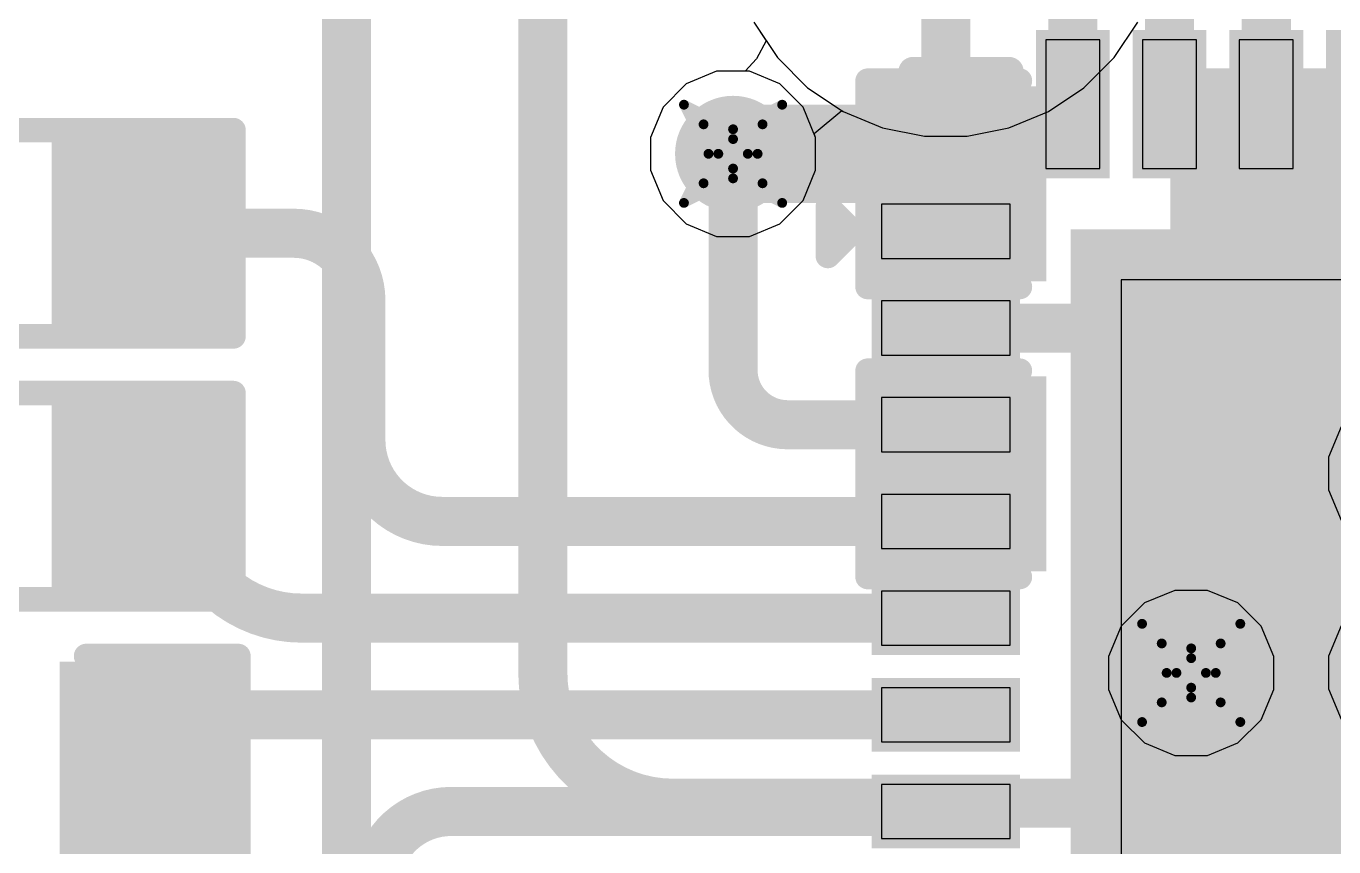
# Model space of a CAD drawing. Header units: inches. Extents: x -2 to 5376, y -4 to 5426.
# Drawn here: x 70.99 to 77.75, y 32.43 to 36.67 of the extents above; entities that cross this region are included whole.
import ezdxf

# ---------------------------------------------------------------- set-up
doc = ezdxf.new("R2010")
doc.units = ezdxf.units.IN
for name, color, linetype in [('Bottom Layer', 5, 'Continuous'), ('Bottom Overlay', 54, 'Continuous'), ('Bottom Paste', 16, 'Continuous'), ('Bottom Solder', 6, 'Continuous'), ('Drill Drawing', 1, 'Continuous'), ('Layer 1', 16, 'Continuous'), ('Layer 2', 76, 'Continuous'), ('Top Layer', 1, 'Continuous'), ('Top Overlay', 2, 'Continuous'), ('Top Paste', 8, 'Continuous'), ('Top Solder', 216, 'Continuous'), ('Via Holes', 16, 'Continuous')]:
    doc.layers.add(name, color=color, linetype=linetype)

# ---------------------------------------------------------------- blocks, each defined once
blk = doc.blocks.new('40_LFCSP_WQ__6_6__146')
at = {"layer": 'Top Layer'}
for points in [[(-2.1099, 3.24), (-2.1099, 2.575), (-2.3899, 2.575), (-2.3899, 3.24)], [(-1.6101, 3.24), (-1.6101, 2.575), (-1.8901, 2.575), (-1.8901, 3.24)], [(-1.1099, 3.24), (-1.1099, 2.575), (-1.3899, 2.575), (-1.3899, 3.24)], [(-2.575, 2.3899), (-2.575, 2.1099), (-3.24, 2.1099), (-3.24, 2.3899)], [(2.21, 2.21), (2.21, -2.21), (-2.21, -2.21), (-2.21, 2.21)], [(-2.575, 1.8901), (-2.575, 1.6101), (-3.24, 1.6101), (-3.24, 1.8901)], [(-2.575, 1.3899), (-2.575, 1.1099), (-3.24, 1.1099), (-3.24, 1.3899)], [(-2.575, 0.8901), (-2.575, 0.6101), (-3.24, 0.6101), (-3.24, 0.8901)], [(-2.575, 0.3899), (-2.575, 0.1099), (-3.24, 0.1099), (-3.24, 0.3899)], [(-2.575, -0.1099), (-2.575, -0.3899), (-3.24, -0.3899), (-3.24, -0.1099)], [(-2.575, -0.6101), (-2.575, -0.8901), (-3.24, -0.8901), (-3.24, -0.6101)]]:
    blk.add_hatch(color=1, dxfattribs=at).paths.add_polyline_path(points)
at = {"layer": 'Top Solder'}
for points in [[(-2.0591, 3.2908), (-2.0591, 2.5242), (-2.4407, 2.5242), (-2.4407, 3.2908)], [(-1.5593, 3.2908), (-1.5593, 2.5242), (-1.9409, 2.5242), (-1.9409, 3.2908)], [(-1.0591, 3.2908), (-1.0591, 2.5242), (-1.4407, 2.5242), (-1.4407, 3.2908)], [(-0.5593, 3.2908), (-0.5593, 2.5242), (-0.9409, 2.5242), (-0.9409, 3.2908)], [(-2.5242, 2.4407), (-2.5242, 2.0591), (-3.2908, 2.0591), (-3.2908, 2.4407)], [(2.2608, 2.2608), (2.2608, -2.2608), (-2.2608, -2.2608), (-2.2608, 2.2608)], [(-2.5242, 1.9409), (-2.5242, 1.5593), (-3.2908, 1.5593), (-3.2908, 1.9409)], [(-2.5242, 1.4407), (-2.5242, 1.0591), (-3.2908, 1.0591), (-3.2908, 1.4407)], [(-2.5242, 0.9409), (-2.5242, 0.5593), (-3.2908, 0.5593), (-3.2908, 0.9409)], [(-2.5242, 0.4407), (-2.5242, 0.0591), (-3.2908, 0.0591), (-3.2908, 0.4407)], [(-2.5242, -0.0591), (-2.5242, -0.4407), (-3.2908, -0.4407), (-3.2908, -0.0591)], [(-2.5242, -0.5593), (-2.5242, -0.9409), (-3.2908, -0.9409), (-3.2908, -0.5593)]]:
    blk.add_hatch(color=216, dxfattribs=at).paths.add_polyline_path(points)
at = {"layer": 'Top Overlay'}
for points in [[(-3.0762, 2.5805, 0.1524, 0.1524, 0), (-3.0762, 3.0762, 0.1524, 0.1524, 0)], [(-3.0762, 3.0762, 0.1524, 0.1524, 0), (-2.5805, 3.0762, 0.1524, 0.1524, 0)], [(-3.5171, 2.3769, 0.127, 0.127, 0), (-3.3901, 2.2499, 0.127, 0.127, 0)], [(-3.5171, 2.1229, 0.127, 0.127, 0), (-3.5171, 2.3769, 0.127, 0.127, 0)], [(-3.5171, 2.1229, 0.127, 0.127, 0), (-3.3901, 2.2499, 0.127, 0.127, 0)]]:
    blk.add_lwpolyline(points, format="xyseb", dxfattribs=at)
for points in [[(-3.1143, 3.0762, 0.0762, 0.0762, 1), (-3.0381, 3.0762, 0.0762, 0.0762, 1)], [(-3.1143, 3.0762, 0.0762, 0.0762, 1), (-3.0381, 3.0762, 0.0762, 0.0762, 1)], [(-2.6186, 3.0762, 0.0762, 0.0762, 1), (-2.5424, 3.0762, 0.0762, 0.0762, 1)], [(-3.1143, 2.5805, 0.0762, 0.0762, 1), (-3.0381, 2.5805, 0.0762, 0.0762, 1)], [(-3.5489, 2.3769, 0.0635, 0.0635, 1), (-3.4854, 2.3769, 0.0635, 0.0635, 1)], [(-3.5489, 2.3769, 0.0635, 0.0635, 1), (-3.4854, 2.3769, 0.0635, 0.0635, 1)], [(-3.4219, 2.2499, 0.0635, 0.0635, 1), (-3.3584, 2.2499, 0.0635, 0.0635, 1)], [(-3.4219, 2.2499, 0.0635, 0.0635, 1), (-3.3584, 2.2499, 0.0635, 0.0635, 1)], [(-3.5489, 2.1229, 0.0635, 0.0635, 1), (-3.4854, 2.1229, 0.0635, 0.0635, 1)], [(-3.5489, 2.1229, 0.0635, 0.0635, 1), (-3.4854, 2.1229, 0.0635, 0.0635, 1)]]:
    blk.add_lwpolyline(points, format="xyseb", close=True, dxfattribs=at)
at = {"layer": 'Top Paste'}
for p, q in [((-2.11, 3.24), (-2.39, 3.24)), ((-2.39, 3.24), (-2.39, 2.575)), ((-2.11, 2.575), (-2.11, 3.24)), ((-1.61, 3.24), (-1.89, 3.24)), ((-1.89, 3.24), (-1.89, 2.575)), ((-1.61, 2.575), (-1.61, 3.24)), ((-1.11, 3.24), (-1.39, 3.24)), ((-1.39, 3.24), (-1.39, 2.575)), ((-1.11, 2.575), (-1.11, 3.24)), ((-2.39, 2.575), (-2.39, 2.575)), ((-2.39, 2.575), (-2.11, 2.575)), ((-1.89, 2.575), (-1.89, 2.575)), ((-1.89, 2.575), (-1.61, 2.575)), ((-1.39, 2.575), (-1.39, 2.575)), ((-1.39, 2.575), (-1.11, 2.575)), ((-2.575, 2.39), (-3.24, 2.39)), ((-3.24, 2.39), (-3.24, 2.11)), ((-2.575, 2.11), (-2.575, 2.39)), ((-3.24, 2.11), (-3.24, 2.11)), ((-3.24, 2.11), (-2.575, 2.11)), ((2, 2), (-2, 2)), ((-2, 2), (-2, -2)), ((-2.575, 1.89), (-3.24, 1.89)), ((-3.24, 1.89), (-3.24, 1.61)), ((-2.575, 1.61), (-2.575, 1.89)), ((-3.24, 1.61), (-3.24, 1.61)), ((-3.24, 1.61), (-2.575, 1.61)), ((-2.575, 1.39), (-3.24, 1.39)), ((-3.24, 1.39), (-3.24, 1.11)), ((-2.575, 1.39), (-2.575, 1.39)), ((-2.575, 1.11), (-2.575, 1.39)), ((-3.24, 1.11), (-2.575, 1.11)), ((-2.575, 0.89), (-3.24, 0.89)), ((-3.24, 0.89), (-3.24, 0.61)), ((-2.575, 0.89), (-2.575, 0.89)), ((-2.575, 0.61), (-2.575, 0.89)), ((-3.24, 0.61), (-2.575, 0.61)), ((-2.575, 0.39), (-3.24, 0.39)), ((-3.24, 0.39), (-3.24, 0.11)), ((-2.575, 0.39), (-2.575, 0.39)), ((-2.575, 0.11), (-2.575, 0.39)), ((-3.24, 0.11), (-2.575, 0.11)), ((-2.575, -0.11), (-3.24, -0.11)), ((-3.24, -0.11), (-3.24, -0.39)), ((-2.575, -0.11), (-2.575, -0.11)), ((-2.575, -0.39), (-2.575, -0.11)), ((-3.24, -0.39), (-2.575, -0.39)), ((-2.575, -0.61), (-3.24, -0.61)), ((-3.24, -0.61), (-3.24, -0.89)), ((-2.575, -0.61), (-2.575, -0.61)), ((-2.575, -0.89), (-2.575, -0.61)), ((-3.24, -0.89), (-2.575, -0.89))]:
    blk.add_line(p, q, dxfattribs=at)
blk = doc.blocks.new('R___0603_232')
at = {"layer": 'Top Layer'}
for points in [[(-0.381, 0.4445), (-0.381, -0.4445), (-1.143, -0.4445), (-1.143, 0.4445)], [(1.143, 0.4445), (1.143, -0.4445), (0.381, -0.4445), (0.381, 0.4445)]]:
    blk.add_hatch(color=1, dxfattribs=at).paths.add_polyline_path(points)
at = {"layer": 'Top Paste'}
for points in [[(-0.381, 0.4445), (-0.381, -0.4445), (-1.143, -0.4445), (-1.143, 0.4445)], [(1.143, 0.4445), (1.143, -0.4445), (0.381, -0.4445), (0.381, 0.4445)]]:
    blk.add_hatch(color=8, dxfattribs=at).paths.add_polyline_path(points)
at = {"layer": 'Top Solder'}
for points in [[(-0.2794, 0.5461), (-0.2794, -0.5461), (-1.2446, -0.5461), (-1.2446, 0.5461)], [(1.2446, 0.5461), (1.2446, -0.5461), (0.2794, -0.5461), (0.2794, 0.5461)]]:
    blk.add_hatch(color=216, dxfattribs=at).paths.add_polyline_path(points)
at = {"layer": 'Top Overlay'}
for points in [[(-1.2192, -0.5334, 0.127, 0.127, 0), (-1.2192, 0.5334, 0.127, 0.127, 0)], [(-1.2192, 0.5334, 0.127, 0.127, 0), (1.2192, 0.5334, 0.127, 0.127, 0)], [(1.2192, -0.5334, 0.127, 0.127, 0), (1.2192, 0.5334, 0.127, 0.127, 0)], [(-1.2192, -0.5334, 0.127, 0.127, 0), (1.2192, -0.5334, 0.127, 0.127, 0)]]:
    blk.add_lwpolyline(points, format="xyseb", dxfattribs=at)
for points in [[(-1.25095, 0.5334, 0.0635, 0.0635, 1), (-1.18745, 0.5334, 0.0635, 0.0635, 1)], [(-1.25095, 0.5334, 0.0635, 0.0635, 1), (-1.18745, 0.5334, 0.0635, 0.0635, 1)], [(1.18745, 0.5334, 0.0635, 0.0635, 1), (1.25095, 0.5334, 0.0635, 0.0635, 1)], [(1.18745, 0.5334, 0.0635, 0.0635, 1), (1.25095, 0.5334, 0.0635, 0.0635, 1)], [(-1.25095, -0.5334, 0.0635, 0.0635, 1), (-1.18745, -0.5334, 0.0635, 0.0635, 1)], [(-1.25095, -0.5334, 0.0635, 0.0635, 1), (-1.18745, -0.5334, 0.0635, 0.0635, 1)], [(1.18745, -0.5334, 0.0635, 0.0635, 1), (1.25095, -0.5334, 0.0635, 0.0635, 1)], [(1.18745, -0.5334, 0.0635, 0.0635, 1), (1.25095, -0.5334, 0.0635, 0.0635, 1)]]:
    blk.add_lwpolyline(points, format="xyseb", close=True, dxfattribs=at)
blk = doc.blocks.new('R___0603_233')
at = {"layer": 'Top Layer'}
for points in [[(-0.381, 0.4445), (-0.381, -0.4445), (-1.143, -0.4445), (-1.143, 0.4445)], [(1.143, 0.4445), (1.143, -0.4445), (0.381, -0.4445), (0.381, 0.4445)]]:
    blk.add_hatch(color=1, dxfattribs=at).paths.add_polyline_path(points)
at = {"layer": 'Top Paste'}
for points in [[(-0.381, 0.4445), (-0.381, -0.4445), (-1.143, -0.4445), (-1.143, 0.4445)], [(1.143, 0.4445), (1.143, -0.4445), (0.381, -0.4445), (0.381, 0.4445)]]:
    blk.add_hatch(color=8, dxfattribs=at).paths.add_polyline_path(points)
at = {"layer": 'Top Solder'}
for points in [[(-0.2794, 0.5461), (-0.2794, -0.5461), (-1.2446, -0.5461), (-1.2446, 0.5461)], [(1.2446, 0.5461), (1.2446, -0.5461), (0.2794, -0.5461), (0.2794, 0.5461)]]:
    blk.add_hatch(color=216, dxfattribs=at).paths.add_polyline_path(points)
at = {"layer": 'Top Overlay'}
for points in [[(-1.2192, -0.5334, 0.127, 0.127, 0), (-1.2192, 0.5334, 0.127, 0.127, 0)], [(-1.2192, 0.5334, 0.127, 0.127, 0), (1.2192, 0.5334, 0.127, 0.127, 0)], [(1.2192, -0.5334, 0.127, 0.127, 0), (1.2192, 0.5334, 0.127, 0.127, 0)], [(-1.2192, -0.5334, 0.127, 0.127, 0), (1.2192, -0.5334, 0.127, 0.127, 0)]]:
    blk.add_lwpolyline(points, format="xyseb", dxfattribs=at)
for points in [[(-1.25095, 0.5334, 0.0635, 0.0635, 1), (-1.18745, 0.5334, 0.0635, 0.0635, 1)], [(-1.25095, 0.5334, 0.0635, 0.0635, 1), (-1.18745, 0.5334, 0.0635, 0.0635, 1)], [(1.18745, 0.5334, 0.0635, 0.0635, 1), (1.25095, 0.5334, 0.0635, 0.0635, 1)], [(1.18745, 0.5334, 0.0635, 0.0635, 1), (1.25095, 0.5334, 0.0635, 0.0635, 1)], [(-1.25095, -0.5334, 0.0635, 0.0635, 1), (-1.18745, -0.5334, 0.0635, 0.0635, 1)], [(-1.25095, -0.5334, 0.0635, 0.0635, 1), (-1.18745, -0.5334, 0.0635, 0.0635, 1)], [(1.18745, -0.5334, 0.0635, 0.0635, 1), (1.25095, -0.5334, 0.0635, 0.0635, 1)], [(1.18745, -0.5334, 0.0635, 0.0635, 1), (1.25095, -0.5334, 0.0635, 0.0635, 1)]]:
    blk.add_lwpolyline(points, format="xyseb", close=True, dxfattribs=at)
blk = doc.blocks.new('C___0603_B_328')
at = {"layer": 'Bottom Layer'}
for points in [[(-1.143, -0.4445), (-1.143, 0.4445), (-0.381, 0.4445), (-0.381, -0.4445)], [(0.381, -0.4445), (0.381, 0.4445), (1.143, 0.4445), (1.143, -0.4445)]]:
    blk.add_hatch(color=5, dxfattribs=at).paths.add_polyline_path(points)
at = {"layer": 'Bottom Paste'}
for points in [[(-1.143, -0.4445), (-1.143, 0.4445), (-0.381, 0.4445), (-0.381, -0.4445)], [(0.381, -0.4445), (0.381, 0.4445), (1.143, 0.4445), (1.143, -0.4445)]]:
    blk.add_hatch(color=16, dxfattribs=at).paths.add_polyline_path(points)
at = {"layer": 'Bottom Solder'}
for points in [[(-1.203, -0.5045), (-1.203, 0.5045), (-0.321, 0.5045), (-0.321, -0.5045)], [(0.321, -0.5045), (0.321, 0.5045), (1.203, 0.5045), (1.203, -0.5045)]]:
    blk.add_hatch(color=6, dxfattribs=at).paths.add_polyline_path(points)
at = {"layer": 'Bottom Overlay'}
for points in [[(-0.4572, 0.5334, 0.127, 0.127, 0), (-1.2446, 0.5334, 0.127, 0.127, 0)], [(-1.2446, 0.5334, 0.127, 0.127, 0), (-1.2446, -0.5334, 0.127, 0.127, 0)], [(1.2446, 0.5334, 0.127, 0.127, 0), (0.4572, 0.5334, 0.127, 0.127, 0)], [(1.2446, 0.5334, 0.127, 0.127, 0), (1.2446, -0.5334, 0.127, 0.127, 0)], [(-0.4572, -0.5334, 0.127, 0.127, 0), (-1.2446, -0.5334, 0.127, 0.127, 0)], [(1.2446, -0.5334, 0.127, 0.127, 0), (0.4572, -0.5334, 0.127, 0.127, 0)]]:
    blk.add_lwpolyline(points, format="xyseb", dxfattribs=at)
for points in [[(-1.2764, 0.5334, 0.0635, 0.0635, 1), (-1.2128, 0.5334, 0.0635, 0.0635, 1)], [(-1.2764, 0.5334, 0.0635, 0.0635, 1), (-1.2128, 0.5334, 0.0635, 0.0635, 1)], [(-0.4889, 0.5334, 0.0635, 0.0635, 1), (-0.4254, 0.5334, 0.0635, 0.0635, 1)], [(0.4254, 0.5334, 0.0635, 0.0635, 1), (0.4889, 0.5334, 0.0635, 0.0635, 1)], [(1.2128, 0.5334, 0.0635, 0.0635, 1), (1.2764, 0.5334, 0.0635, 0.0635, 1)], [(1.2128, 0.5334, 0.0635, 0.0635, 1), (1.2764, 0.5334, 0.0635, 0.0635, 1)], [(-1.2764, -0.5334, 0.0635, 0.0635, 1), (-1.2128, -0.5334, 0.0635, 0.0635, 1)], [(-1.2764, -0.5334, 0.0635, 0.0635, 1), (-1.2128, -0.5334, 0.0635, 0.0635, 1)], [(-0.4889, -0.5334, 0.0635, 0.0635, 1), (-0.4254, -0.5334, 0.0635, 0.0635, 1)], [(0.4254, -0.5334, 0.0635, 0.0635, 1), (0.4889, -0.5334, 0.0635, 0.0635, 1)], [(1.2128, -0.5334, 0.0635, 0.0635, 1), (1.2764, -0.5334, 0.0635, 0.0635, 1)], [(1.2128, -0.5334, 0.0635, 0.0635, 1), (1.2764, -0.5334, 0.0635, 0.0635, 1)]]:
    blk.add_lwpolyline(points, format="xyseb", close=True, dxfattribs=at)
blk = doc.blocks.new('C___0603_B_329')
at = {"layer": 'Bottom Layer'}
for points in [[(-1.143, -0.4445), (-1.143, 0.4445), (-0.381, 0.4445), (-0.381, -0.4445)], [(0.381, -0.4445), (0.381, 0.4445), (1.143, 0.4445), (1.143, -0.4445)]]:
    blk.add_hatch(color=5, dxfattribs=at).paths.add_polyline_path(points)
at = {"layer": 'Bottom Paste'}
for points in [[(-1.143, -0.4445), (-1.143, 0.4445), (-0.381, 0.4445), (-0.381, -0.4445)], [(0.381, -0.4445), (0.381, 0.4445), (1.143, 0.4445), (1.143, -0.4445)]]:
    blk.add_hatch(color=16, dxfattribs=at).paths.add_polyline_path(points)
at = {"layer": 'Bottom Solder'}
for points in [[(-1.203, -0.5045), (-1.203, 0.5045), (-0.321, 0.5045), (-0.321, -0.5045)], [(0.321, -0.5045), (0.321, 0.5045), (1.203, 0.5045), (1.203, -0.5045)]]:
    blk.add_hatch(color=6, dxfattribs=at).paths.add_polyline_path(points)
at = {"layer": 'Bottom Overlay'}
for points in [[(-0.4572, 0.5334, 0.127, 0.127, 0), (-1.2446, 0.5334, 0.127, 0.127, 0)], [(-1.2446, 0.5334, 0.127, 0.127, 0), (-1.2446, -0.5334, 0.127, 0.127, 0)], [(1.2446, 0.5334, 0.127, 0.127, 0), (0.4572, 0.5334, 0.127, 0.127, 0)], [(1.2446, 0.5334, 0.127, 0.127, 0), (1.2446, -0.5334, 0.127, 0.127, 0)], [(-0.4572, -0.5334, 0.127, 0.127, 0), (-1.2446, -0.5334, 0.127, 0.127, 0)], [(1.2446, -0.5334, 0.127, 0.127, 0), (0.4572, -0.5334, 0.127, 0.127, 0)]]:
    blk.add_lwpolyline(points, format="xyseb", dxfattribs=at)
for points in [[(-1.2764, 0.5334, 0.0635, 0.0635, 1), (-1.2128, 0.5334, 0.0635, 0.0635, 1)], [(-1.2764, 0.5334, 0.0635, 0.0635, 1), (-1.2128, 0.5334, 0.0635, 0.0635, 1)], [(-0.4889, 0.5334, 0.0635, 0.0635, 1), (-0.4254, 0.5334, 0.0635, 0.0635, 1)], [(0.4254, 0.5334, 0.0635, 0.0635, 1), (0.4889, 0.5334, 0.0635, 0.0635, 1)], [(1.2128, 0.5334, 0.0635, 0.0635, 1), (1.2764, 0.5334, 0.0635, 0.0635, 1)], [(1.2128, 0.5334, 0.0635, 0.0635, 1), (1.2764, 0.5334, 0.0635, 0.0635, 1)], [(-1.2764, -0.5334, 0.0635, 0.0635, 1), (-1.2128, -0.5334, 0.0635, 0.0635, 1)], [(-1.2764, -0.5334, 0.0635, 0.0635, 1), (-1.2128, -0.5334, 0.0635, 0.0635, 1)], [(-0.4889, -0.5334, 0.0635, 0.0635, 1), (-0.4254, -0.5334, 0.0635, 0.0635, 1)], [(0.4254, -0.5334, 0.0635, 0.0635, 1), (0.4889, -0.5334, 0.0635, 0.0635, 1)], [(1.2128, -0.5334, 0.0635, 0.0635, 1), (1.2764, -0.5334, 0.0635, 0.0635, 1)], [(1.2128, -0.5334, 0.0635, 0.0635, 1), (1.2764, -0.5334, 0.0635, 0.0635, 1)]]:
    blk.add_lwpolyline(points, format="xyseb", close=True, dxfattribs=at)
blk = doc.blocks.new('C___0603_330')
at = {"layer": 'Top Layer'}
for points in [[(-0.381, 0.4445), (-0.381, -0.4445), (-1.143, -0.4445), (-1.143, 0.4445)], [(1.143, 0.4445), (1.143, -0.4445), (0.381, -0.4445), (0.381, 0.4445)]]:
    blk.add_hatch(color=1, dxfattribs=at).paths.add_polyline_path(points)
at = {"layer": 'Top Paste'}
for points in [[(-0.381, 0.4445), (-0.381, -0.4445), (-1.143, -0.4445), (-1.143, 0.4445)], [(1.143, 0.4445), (1.143, -0.4445), (0.381, -0.4445), (0.381, 0.4445)]]:
    blk.add_hatch(color=8, dxfattribs=at).paths.add_polyline_path(points)
at = {"layer": 'Top Solder'}
for points in [[(-0.321, 0.5045), (-0.321, -0.5045), (-1.203, -0.5045), (-1.203, 0.5045)], [(1.203, 0.5045), (1.203, -0.5045), (0.321, -0.5045), (0.321, 0.5045)]]:
    blk.add_hatch(color=216, dxfattribs=at).paths.add_polyline_path(points)
at = {"layer": 'Top Overlay'}
for points in [[(-1.2446, -0.5334, 0.127, 0.127, 0), (-1.2446, 0.5334, 0.127, 0.127, 0)], [(-1.2446, 0.5334, 0.127, 0.127, 0), (-0.4572, 0.5334, 0.127, 0.127, 0)], [(0.4572, 0.5334, 0.127, 0.127, 0), (1.2446, 0.5334, 0.127, 0.127, 0)], [(1.2446, -0.5334, 0.127, 0.127, 0), (1.2446, 0.5334, 0.127, 0.127, 0)], [(-1.2446, -0.5334, 0.127, 0.127, 0), (-0.4572, -0.5334, 0.127, 0.127, 0)], [(0.4572, -0.5334, 0.127, 0.127, 0), (1.2446, -0.5334, 0.127, 0.127, 0)]]:
    blk.add_lwpolyline(points, format="xyseb", dxfattribs=at)
for points in [[(-1.2764, 0.5334, 0.0635, 0.0635, 1), (-1.2128, 0.5334, 0.0635, 0.0635, 1)], [(-1.2764, 0.5334, 0.0635, 0.0635, 1), (-1.2128, 0.5334, 0.0635, 0.0635, 1)], [(-0.4889, 0.5334, 0.0635, 0.0635, 1), (-0.4254, 0.5334, 0.0635, 0.0635, 1)], [(0.4254, 0.5334, 0.0635, 0.0635, 1), (0.4889, 0.5334, 0.0635, 0.0635, 1)], [(1.2128, 0.5334, 0.0635, 0.0635, 1), (1.2764, 0.5334, 0.0635, 0.0635, 1)], [(1.2128, 0.5334, 0.0635, 0.0635, 1), (1.2764, 0.5334, 0.0635, 0.0635, 1)], [(-1.2764, -0.5334, 0.0635, 0.0635, 1), (-1.2128, -0.5334, 0.0635, 0.0635, 1)], [(-1.2764, -0.5334, 0.0635, 0.0635, 1), (-1.2128, -0.5334, 0.0635, 0.0635, 1)], [(-0.4889, -0.5334, 0.0635, 0.0635, 1), (-0.4254, -0.5334, 0.0635, 0.0635, 1)], [(0.4254, -0.5334, 0.0635, 0.0635, 1), (0.4889, -0.5334, 0.0635, 0.0635, 1)], [(1.2128, -0.5334, 0.0635, 0.0635, 1), (1.2764, -0.5334, 0.0635, 0.0635, 1)], [(1.2128, -0.5334, 0.0635, 0.0635, 1), (1.2764, -0.5334, 0.0635, 0.0635, 1)]]:
    blk.add_lwpolyline(points, format="xyseb", close=True, dxfattribs=at)

msp = doc.modelspace()

# ---------------------------------------------------------------- hatches: boundary and pattern name
at = {"layer": 'Bottom Layer'}
h = msp.add_hatch(color=5, dxfattribs=at)
edge = h.paths.add_edge_path()
edge.add_arc((74.6436, 36.0142), 0.3, 0, 360)
h = msp.add_hatch(color=5, dxfattribs=at)
edge = h.paths.add_edge_path()
edge.add_arc((77.0128, 33.3294), 0.3, 0, 360)
at = {"layer": 'Layer 1'}
h = msp.add_hatch(color=16, dxfattribs=at)
edge = h.paths.add_edge_path()
edge.add_arc((74.6436, 36.0142), 0.3, 0, 360)
h = msp.add_hatch(color=16, dxfattribs=at)
edge = h.paths.add_edge_path()
edge.add_arc((77.0128, 33.3294), 0.3, 0, 360)
at = {"layer": 'Layer 2'}
h = msp.add_hatch(color=76, dxfattribs=at)
edge = h.paths.add_edge_path()
edge.add_arc((74.6436, 36.0142), 0.3, 0, 360)
h = msp.add_hatch(color=76, dxfattribs=at)
edge = h.paths.add_edge_path()
edge.add_arc((77.0128, 33.3294), 0.3, 0, 360)
at = {"layer": 'Top Layer'}
h = msp.add_hatch(color=1, dxfattribs=at)
edge = h.paths.add_edge_path()
edge.add_arc((74.6436, 36.0142), 0.3, 0, 360)
h = msp.add_hatch(color=1, dxfattribs=at)
edge = h.paths.add_edge_path()
edge.add_arc((77.0128, 33.3294), 0.3, 0, 360)
at = {"layer": 'Via Holes'}
h = msp.add_hatch(color=7, dxfattribs=at)
edge = h.paths.add_edge_path()
edge.add_arc((74.6436, 36.0142), 0.15, 0, 360)
h = msp.add_hatch(color=7, dxfattribs=at)
edge = h.paths.add_edge_path()
edge.add_arc((77.0128, 33.3294), 0.15, 0, 360)

# ---------------------------------------------------------------- linework, layer by layer
at = {"layer": 'Bottom Layer'}
for points in [[(72.644, 31.6777, 0.254, 0.254, 0), (72.644, 39.5615, 0.254, 0.254, 0)], [(73.66, 33.3272, 0.254, 0.254, 0), (73.66, 38.1, 0.254, 0.254, 0)], [(74.6436, 36.0142, 0.508, 0.508, 0), (75.9266, 36.0142, 0.508, 0.508, 0)], [(77.3461, 34.359, 0.762, 0.762, 0), (77.3461, 35.8589, 0.762, 0.762, 0)], [(75.8221, 35.8588, 0.508, 0.508, -0.011995), (75.822, 35.8541, 0.508, 0.508, 0)], [(75.8221, 35.8589, 0.508, 0.508, -0.000303), (75.8221, 35.8588, 0.508, 0.508, 0)], [(75.822, 35.8541, 0.508, 0.508, -0.399879), (75.7234, 35.7602, 0.508, 0.508, 0)], [(75.822, 34.359, 0.508, 0.508, 0), (75.822, 35.8541, 0.508, 0.508, 0)], [(77.346, 34.359, 0.762, 0.762, 0), (77.3461, 34.359, 0.762, 0.762, 0)], [(77.3461, 34.359, 0.762, 0.762, 0), (78.439, 34.359, 0.762, 0.762, 0)], [(74.3319, 32.6554, 0.254, 0.254, -0.414214), (73.66, 33.3272, 0.254, 0.254, 0)], [(74.3319, 32.6554, 0.254, 0.254, 0), (98.52, 32.6554, 0.254, 0.254, 0)]]:
    msp.add_lwpolyline(points, format="xyseb", dxfattribs=at)
for points in [[(74.5166, 36.0142, 0.254, 0.254, 1), (74.7706, 36.0142, 0.254, 0.254, 1)], [(75.7996, 36.0142, 0.254, 0.254, 1), (76.0536, 36.0142, 0.254, 0.254, 1)], [(77.1556, 35.8589, 0.381, 0.381, 1), (77.5366, 35.8589, 0.381, 0.381, 1)], [(75.6951, 35.8589, 0.254, 0.254, 1), (75.9491, 35.8589, 0.254, 0.254, 1)], [(75.6951, 35.8588, 0.254, 0.254, 1), (75.9491, 35.8588, 0.254, 0.254, 1)], [(75.6951, 35.8588, 0.254, 0.254, 1), (75.9491, 35.8588, 0.254, 0.254, 1)], [(75.695, 35.8541, 0.254, 0.254, 1), (75.949, 35.8541, 0.254, 0.254, 1)], [(75.695, 35.8541, 0.254, 0.254, 1), (75.949, 35.8541, 0.254, 0.254, 1)], [(75.695, 35.8541, 0.254, 0.254, 1), (75.949, 35.8541, 0.254, 0.254, 1)], [(75.5964, 35.7602, 0.254, 0.254, 1), (75.8504, 35.7602, 0.254, 0.254, 1)], [(77.1555, 34.359, 0.381, 0.381, 1), (77.5365, 34.359, 0.381, 0.381, 1)], [(77.1556, 34.359, 0.381, 0.381, 1), (77.5366, 34.359, 0.381, 0.381, 1)], [(77.1556, 34.359, 0.381, 0.381, 1), (77.5366, 34.359, 0.381, 0.381, 1)], [(77.1556, 34.359, 0.381, 0.381, 1), (77.5366, 34.359, 0.381, 0.381, 1)], [(75.695, 34.359, 0.254, 0.254, 1), (75.949, 34.359, 0.254, 0.254, 1)], [(73.5965, 33.3272, 0.127, 0.127, 1), (73.7235, 33.3272, 0.127, 0.127, 1)], [(73.5965, 33.3272, 0.127, 0.127, 1), (73.7235, 33.3272, 0.127, 0.127, 1)], [(74.2684, 32.6554, 0.127, 0.127, 1), (74.3954, 32.6554, 0.127, 0.127, 1)], [(74.2684, 32.6554, 0.127, 0.127, 1), (74.3954, 32.6554, 0.127, 0.127, 1)]]:
    msp.add_lwpolyline(points, format="xyseb", close=True, dxfattribs=at)
at = {"layer": 'Drill Drawing'}
for points in [[(74.3896, 36.2682, 0.0508, 0.0508, 0), (74.6436, 36.1412, 0.0508, 0.0508, 0)], [(74.3896, 36.2682, 0.0508, 0.0508, 0), (74.5166, 36.0142, 0.0508, 0.0508, 0)], [(74.6436, 36.1412, 0.0508, 0.0508, 0), (74.8976, 36.2682, 0.0508, 0.0508, 0)], [(74.7706, 36.0142, 0.0508, 0.0508, 0), (74.8976, 36.2682, 0.0508, 0.0508, 0)], [(74.4912, 36.1666, 0.0508, 0.0508, 0), (74.6436, 36.0904, 0.0508, 0.0508, 0)], [(74.4912, 36.1666, 0.0508, 0.0508, 0), (74.5674, 36.0142, 0.0508, 0.0508, 0)], [(74.6436, 36.0904, 0.0508, 0.0508, 0), (74.796, 36.1666, 0.0508, 0.0508, 0)], [(74.7198, 36.0142, 0.0508, 0.0508, 0), (74.796, 36.1666, 0.0508, 0.0508, 0)], [(74.3896, 35.7602, 0.0508, 0.0508, 0), (74.5166, 36.0142, 0.0508, 0.0508, 0)], [(74.4912, 35.8618, 0.0508, 0.0508, 0), (74.5674, 36.0142, 0.0508, 0.0508, 0)], [(74.7198, 36.0142, 0.0508, 0.0508, 0), (74.796, 35.8618, 0.0508, 0.0508, 0)], [(74.7706, 36.0142, 0.0508, 0.0508, 0), (74.8976, 35.7602, 0.0508, 0.0508, 0)], [(74.3896, 35.7602, 0.0508, 0.0508, 0), (74.6436, 35.8872, 0.0508, 0.0508, 0)], [(74.4912, 35.8618, 0.0508, 0.0508, 0), (74.6436, 35.938, 0.0508, 0.0508, 0)], [(74.6436, 35.938, 0.0508, 0.0508, 0), (74.796, 35.8618, 0.0508, 0.0508, 0)], [(74.6436, 35.8872, 0.0508, 0.0508, 0), (74.8976, 35.7602, 0.0508, 0.0508, 0)], [(76.7588, 33.5834, 0.0508, 0.0508, 0), (77.0128, 33.4564, 0.0508, 0.0508, 0)], [(76.7588, 33.5834, 0.0508, 0.0508, 0), (76.8858, 33.3294, 0.0508, 0.0508, 0)], [(77.0128, 33.4564, 0.0508, 0.0508, 0), (77.2668, 33.5834, 0.0508, 0.0508, 0)], [(77.1398, 33.3294, 0.0508, 0.0508, 0), (77.2668, 33.5834, 0.0508, 0.0508, 0)], [(76.8604, 33.4818, 0.0508, 0.0508, 0), (77.0128, 33.4056, 0.0508, 0.0508, 0)], [(76.8604, 33.4818, 0.0508, 0.0508, 0), (76.9366, 33.3294, 0.0508, 0.0508, 0)], [(77.0128, 33.4056, 0.0508, 0.0508, 0), (77.1652, 33.4818, 0.0508, 0.0508, 0)], [(77.089, 33.3294, 0.0508, 0.0508, 0), (77.1652, 33.4818, 0.0508, 0.0508, 0)], [(76.7588, 33.0754, 0.0508, 0.0508, 0), (76.8858, 33.3294, 0.0508, 0.0508, 0)], [(76.8604, 33.177, 0.0508, 0.0508, 0), (76.9366, 33.3294, 0.0508, 0.0508, 0)], [(77.089, 33.3294, 0.0508, 0.0508, 0), (77.1652, 33.177, 0.0508, 0.0508, 0)], [(77.1398, 33.3294, 0.0508, 0.0508, 0), (77.2668, 33.0754, 0.0508, 0.0508, 0)], [(76.8604, 33.177, 0.0508, 0.0508, 0), (77.0128, 33.2532, 0.0508, 0.0508, 0)], [(77.0128, 33.2532, 0.0508, 0.0508, 0), (77.1652, 33.177, 0.0508, 0.0508, 0)], [(76.7588, 33.0754, 0.0508, 0.0508, 0), (77.0128, 33.2024, 0.0508, 0.0508, 0)], [(77.0128, 33.2024, 0.0508, 0.0508, 0), (77.2668, 33.0754, 0.0508, 0.0508, 0)]]:
    msp.add_lwpolyline(points, format="xyseb", dxfattribs=at)
for points in [[(74.3769, 36.2682, 0.0254, 0.0254, 1), (74.4023, 36.2682, 0.0254, 0.0254, 1)], [(74.3769, 36.2682, 0.0254, 0.0254, 1), (74.4023, 36.2682, 0.0254, 0.0254, 1)], [(74.8849, 36.2682, 0.0254, 0.0254, 1), (74.9103, 36.2682, 0.0254, 0.0254, 1)], [(74.8849, 36.2682, 0.0254, 0.0254, 1), (74.9103, 36.2682, 0.0254, 0.0254, 1)], [(74.4785, 36.1666, 0.0254, 0.0254, 1), (74.5039, 36.1666, 0.0254, 0.0254, 1)], [(74.4785, 36.1666, 0.0254, 0.0254, 1), (74.5039, 36.1666, 0.0254, 0.0254, 1)], [(74.7833, 36.1666, 0.0254, 0.0254, 1), (74.8087, 36.1666, 0.0254, 0.0254, 1)], [(74.7833, 36.1666, 0.0254, 0.0254, 1), (74.8087, 36.1666, 0.0254, 0.0254, 1)], [(74.6309, 36.1412, 0.0254, 0.0254, 1), (74.6563, 36.1412, 0.0254, 0.0254, 1)], [(74.6309, 36.1412, 0.0254, 0.0254, 1), (74.6563, 36.1412, 0.0254, 0.0254, 1)], [(74.6309, 36.0904, 0.0254, 0.0254, 1), (74.6563, 36.0904, 0.0254, 0.0254, 1)], [(74.6309, 36.0904, 0.0254, 0.0254, 1), (74.6563, 36.0904, 0.0254, 0.0254, 1)], [(74.5039, 36.0142, 0.0254, 0.0254, 1), (74.5293, 36.0142, 0.0254, 0.0254, 1)], [(74.5039, 36.0142, 0.0254, 0.0254, 1), (74.5293, 36.0142, 0.0254, 0.0254, 1)], [(74.5547, 36.0142, 0.0254, 0.0254, 1), (74.5801, 36.0142, 0.0254, 0.0254, 1)], [(74.5547, 36.0142, 0.0254, 0.0254, 1), (74.5801, 36.0142, 0.0254, 0.0254, 1)], [(74.7071, 36.0142, 0.0254, 0.0254, 1), (74.7325, 36.0142, 0.0254, 0.0254, 1)], [(74.7071, 36.0142, 0.0254, 0.0254, 1), (74.7325, 36.0142, 0.0254, 0.0254, 1)], [(74.7579, 36.0142, 0.0254, 0.0254, 1), (74.7833, 36.0142, 0.0254, 0.0254, 1)], [(74.7579, 36.0142, 0.0254, 0.0254, 1), (74.7833, 36.0142, 0.0254, 0.0254, 1)], [(74.6309, 35.938, 0.0254, 0.0254, 1), (74.6563, 35.938, 0.0254, 0.0254, 1)], [(74.6309, 35.938, 0.0254, 0.0254, 1), (74.6563, 35.938, 0.0254, 0.0254, 1)], [(74.6309, 35.8872, 0.0254, 0.0254, 1), (74.6563, 35.8872, 0.0254, 0.0254, 1)], [(74.6309, 35.8872, 0.0254, 0.0254, 1), (74.6563, 35.8872, 0.0254, 0.0254, 1)], [(74.4785, 35.8618, 0.0254, 0.0254, 1), (74.5039, 35.8618, 0.0254, 0.0254, 1)], [(74.4785, 35.8618, 0.0254, 0.0254, 1), (74.5039, 35.8618, 0.0254, 0.0254, 1)], [(74.7833, 35.8618, 0.0254, 0.0254, 1), (74.8087, 35.8618, 0.0254, 0.0254, 1)], [(74.7833, 35.8618, 0.0254, 0.0254, 1), (74.8087, 35.8618, 0.0254, 0.0254, 1)], [(74.3769, 35.7602, 0.0254, 0.0254, 1), (74.4023, 35.7602, 0.0254, 0.0254, 1)], [(74.3769, 35.7602, 0.0254, 0.0254, 1), (74.4023, 35.7602, 0.0254, 0.0254, 1)], [(74.8849, 35.7602, 0.0254, 0.0254, 1), (74.9103, 35.7602, 0.0254, 0.0254, 1)], [(74.8849, 35.7602, 0.0254, 0.0254, 1), (74.9103, 35.7602, 0.0254, 0.0254, 1)], [(76.7461, 33.5834, 0.0254, 0.0254, 1), (76.7715, 33.5834, 0.0254, 0.0254, 1)], [(76.7461, 33.5834, 0.0254, 0.0254, 1), (76.7715, 33.5834, 0.0254, 0.0254, 1)], [(77.2541, 33.5834, 0.0254, 0.0254, 1), (77.2795, 33.5834, 0.0254, 0.0254, 1)], [(77.2541, 33.5834, 0.0254, 0.0254, 1), (77.2795, 33.5834, 0.0254, 0.0254, 1)], [(76.8477, 33.4818, 0.0254, 0.0254, 1), (76.8731, 33.4818, 0.0254, 0.0254, 1)], [(76.8477, 33.4818, 0.0254, 0.0254, 1), (76.8731, 33.4818, 0.0254, 0.0254, 1)], [(77.0001, 33.4564, 0.0254, 0.0254, 1), (77.0255, 33.4564, 0.0254, 0.0254, 1)], [(77.0001, 33.4564, 0.0254, 0.0254, 1), (77.0255, 33.4564, 0.0254, 0.0254, 1)], [(77.1525, 33.4818, 0.0254, 0.0254, 1), (77.1779, 33.4818, 0.0254, 0.0254, 1)], [(77.1525, 33.4818, 0.0254, 0.0254, 1), (77.1779, 33.4818, 0.0254, 0.0254, 1)], [(77.0001, 33.4056, 0.0254, 0.0254, 1), (77.0255, 33.4056, 0.0254, 0.0254, 1)], [(77.0001, 33.4056, 0.0254, 0.0254, 1), (77.0255, 33.4056, 0.0254, 0.0254, 1)], [(76.8731, 33.3294, 0.0254, 0.0254, 1), (76.8985, 33.3294, 0.0254, 0.0254, 1)], [(76.8731, 33.3294, 0.0254, 0.0254, 1), (76.8985, 33.3294, 0.0254, 0.0254, 1)], [(76.9239, 33.3294, 0.0254, 0.0254, 1), (76.9493, 33.3294, 0.0254, 0.0254, 1)], [(76.9239, 33.3294, 0.0254, 0.0254, 1), (76.9493, 33.3294, 0.0254, 0.0254, 1)], [(77.0763, 33.3294, 0.0254, 0.0254, 1), (77.1017, 33.3294, 0.0254, 0.0254, 1)], [(77.0763, 33.3294, 0.0254, 0.0254, 1), (77.1017, 33.3294, 0.0254, 0.0254, 1)], [(77.1271, 33.3294, 0.0254, 0.0254, 1), (77.1525, 33.3294, 0.0254, 0.0254, 1)], [(77.1271, 33.3294, 0.0254, 0.0254, 1), (77.1525, 33.3294, 0.0254, 0.0254, 1)], [(77.0001, 33.2532, 0.0254, 0.0254, 1), (77.0255, 33.2532, 0.0254, 0.0254, 1)], [(77.0001, 33.2532, 0.0254, 0.0254, 1), (77.0255, 33.2532, 0.0254, 0.0254, 1)], [(77.0001, 33.2024, 0.0254, 0.0254, 1), (77.0255, 33.2024, 0.0254, 0.0254, 1)], [(77.0001, 33.2024, 0.0254, 0.0254, 1), (77.0255, 33.2024, 0.0254, 0.0254, 1)], [(76.8477, 33.177, 0.0254, 0.0254, 1), (76.8731, 33.177, 0.0254, 0.0254, 1)], [(76.8477, 33.177, 0.0254, 0.0254, 1), (76.8731, 33.177, 0.0254, 0.0254, 1)], [(77.1525, 33.177, 0.0254, 0.0254, 1), (77.1779, 33.177, 0.0254, 0.0254, 1)], [(77.1525, 33.177, 0.0254, 0.0254, 1), (77.1779, 33.177, 0.0254, 0.0254, 1)], [(76.7461, 33.0754, 0.0254, 0.0254, 1), (76.7715, 33.0754, 0.0254, 0.0254, 1)], [(76.7461, 33.0754, 0.0254, 0.0254, 1), (76.7715, 33.0754, 0.0254, 0.0254, 1)], [(77.2541, 33.0754, 0.0254, 0.0254, 1), (77.2795, 33.0754, 0.0254, 0.0254, 1)], [(77.2541, 33.0754, 0.0254, 0.0254, 1), (77.2795, 33.0754, 0.0254, 0.0254, 1)]]:
    msp.add_lwpolyline(points, format="xyseb", close=True, dxfattribs=at)
at = {"layer": 'Layer 1'}
for p, q in [((74.7504, 36.6951), (74.873, 36.5115)), ((74.7504, 36.6951), (74.8155, 36.5977)), ((76.6139, 36.5115), (76.7365, 36.6951)), ((76.6139, 36.5115), (76.7365, 36.6951)), ((74.8155, 36.5977), (74.7644, 36.5058)), ((74.7644, 36.5058), (74.7061, 36.4412)), ((74.873, 36.5115), (75.0291, 36.3554)), ((76.4578, 36.3554), (76.6139, 36.5115)), ((76.4578, 36.3554), (76.6139, 36.5115)), ((74.5587, 36.4412), (74.4017, 36.3762)), ((74.7061, 36.4412), (74.5587, 36.4412)), ((74.4017, 36.3762), (74.2816, 36.2561)), ((75.0291, 36.3554), (75.2126, 36.2328)), ((76.2743, 36.2328), (76.4578, 36.3554)), ((76.2743, 36.2328), (76.4578, 36.3554)), ((74.2816, 36.2561), (74.2166, 36.0992)), ((75.0622, 36.1195), (75.2058, 36.2374)), ((75.2058, 36.2374), (75.2126, 36.2328)), ((75.2126, 36.2328), (75.4166, 36.1483)), ((75.2126, 36.2328), (75.4166, 36.1483)), ((76.0703, 36.1483), (76.2743, 36.2328)), ((76.0703, 36.1483), (76.2743, 36.2328)), ((75.0706, 36.0992), (75.0622, 36.1195)), ((75.4166, 36.1483), (75.6331, 36.1053)), ((75.4166, 36.1483), (75.6331, 36.1053)), ((75.8538, 36.1053), (76.0703, 36.1483)), ((75.8538, 36.1053), (76.0703, 36.1483)), ((74.2166, 36.0992), (74.2166, 35.9293)), ((75.0706, 35.9293), (75.0706, 36.0992)), ((75.6331, 36.1053), (75.7435, 36.1053)), ((75.6331, 36.1053), (75.8538, 36.1053)), ((75.7435, 36.1053), (75.8538, 36.1053)), ((74.2166, 35.9293), (74.2816, 35.7724)), ((75.0056, 35.7724), (75.0706, 35.9293)), ((74.2816, 35.7724), (74.4017, 35.6522)), ((74.8855, 35.6522), (75.0056, 35.7724)), ((74.4017, 35.6522), (74.5587, 35.5872)), ((74.7285, 35.5872), (74.8855, 35.6522)), ((74.5587, 35.5872), (74.7285, 35.5872))]:
    msp.add_line(p, q, dxfattribs=at)
at = {"layer": 'Layer 2'}
for p, q in [((74.5587, 36.4412), (74.4017, 36.3762)), ((74.7285, 36.4412), (74.5587, 36.4412)), ((74.8855, 36.3762), (74.7285, 36.4412)), ((74.4017, 36.3762), (74.2816, 36.2561)), ((75.0056, 36.2561), (74.8855, 36.3762)), ((74.2816, 36.2561), (74.2166, 36.0992)), ((75.0706, 36.0992), (75.0056, 36.2561)), ((74.2166, 36.0992), (74.2166, 35.9293)), ((75.0706, 35.9293), (75.0706, 36.0992)), ((74.2166, 35.9293), (74.2816, 35.7724)), ((75.0056, 35.7724), (75.0706, 35.9293)), ((74.2816, 35.7724), (74.4017, 35.6522)), ((74.8855, 35.6522), (75.0056, 35.7724)), ((74.4017, 35.6522), (74.5587, 35.5872)), ((74.7285, 35.5872), (74.8855, 35.6522)), ((74.5587, 35.5872), (74.7285, 35.5872)), ((77.7884, 34.603), (77.7234, 34.4461)), ((77.7234, 34.4461), (77.7234, 34.2762)), ((77.7234, 34.2762), (77.7884, 34.1193)), ((76.9279, 33.7564), (76.7709, 33.6914)), ((77.0977, 33.7564), (76.9279, 33.7564)), ((77.2547, 33.6914), (77.0977, 33.7564)), ((76.7709, 33.6914), (76.6508, 33.5712)), ((77.3748, 33.5712), (77.2547, 33.6914)), ((76.6508, 33.5712), (76.5858, 33.4143)), ((77.4398, 33.4143), (77.3748, 33.5712)), ((77.7884, 33.5734), (77.7234, 33.4165)), ((76.5858, 33.4143), (76.5858, 33.2444)), ((77.4398, 33.2444), (77.4398, 33.4143)), ((77.7234, 33.4165), (77.7234, 33.2466)), ((76.5858, 33.2444), (76.6508, 33.0875)), ((77.3748, 33.0875), (77.4398, 33.2444)), ((77.7234, 33.2466), (77.7884, 33.0897)), ((76.6508, 33.0875), (76.7709, 32.9674)), ((77.2547, 32.9674), (77.3748, 33.0875)), ((76.7709, 32.9674), (76.9279, 32.9024)), ((77.0977, 32.9024), (77.2547, 32.9674)), ((76.9279, 32.9024), (77.0977, 32.9024))]:
    msp.add_line(p, q, dxfattribs=at)
at = {"layer": 'Top Layer'}
for points in [[(77.4011, 36.2705, 0.254, 0.254, 0), (77.4011, 39.6703, 0.254, 0.254, 0)], [(76.9009, 36.2705, 0.254, 0.254, 0), (76.9009, 38.8549, 0.254, 0.254, 0)], [(76.4011, 36.2705, 0.254, 0.254, 0), (76.4011, 38.1814, 0.254, 0.254, 0)], [(75.7435, 35.6129, 0.254, 0.254, 0), (75.7435, 37.2259, 0.254, 0.254, 0)], [(74.6436, 34.8952, 0.254, 0.254, 0), (74.6436, 36.0142, 0.254, 0.254, 0)], [(71.6028, 35.6033, 0.254, 0.254, 0), (72.3719, 35.6033, 0.254, 0.254, 0)], [(72.3719, 35.6033, 0.254, 0.254, -0.414214), (72.7189, 35.2563, 0.254, 0.254, 0)], [(72.7189, 34.5332, 0.254, 0.254, 0), (72.7189, 35.2563, 0.254, 0.254, 0)], [(75.7435, 35.113, 0.254, 0.254, 0), (76.9009, 35.113, 0.254, 0.254, 0)], [(76.9009, 35.113, 0.254, 0.254, -0.414214), (78.651, 33.363, 0.254, 0.254, 0)], [(74.9259, 34.6129, 0.254, 0.254, -0.414214), (74.6436, 34.8952, 0.254, 0.254, 0)], [(74.9259, 34.6129, 0.254, 0.254, 0), (75.7435, 34.6129, 0.254, 0.254, 0)], [(73.1391, 34.113, 0.254, 0.254, -0.414214), (72.7189, 34.5332, 0.254, 0.254, 0)], [(71.6028, 34.2433, 0.254, 0.254, 0), (71.8568, 33.9258, 0.254, 0.254, 0)], [(73.1391, 34.113, 0.254, 0.254, 0), (75.7435, 34.113, 0.254, 0.254, 0)], [(71.8568, 33.9258, 0.254, 0.254, 0), (71.9229, 33.8448, 0.254, 0.254, 0)], [(72.4114, 33.6129, 0.254, 0.254, -0.225329), (71.9229, 33.8448, 0.254, 0.254, 0)], [(72.4114, 33.6129, 0.254, 0.254, 0), (75.7435, 33.6129, 0.254, 0.254, 0)], [(71.627, 33.113, 0.254, 0.254, 0), (75.7435, 33.113, 0.254, 0.254, 0)], [(71.6028, 31.4325, 0.508, 0.508, 0), (71.6028, 32.8833, 0.508, 0.508, 0)], [(71.627, 32.859, 0.254, 0.254, -0.414214), (71.6028, 32.8833, 0.254, 0.254, 0)], [(72.7975, 32.2248, 0.254, 0.254, -0.414214), (73.1857, 32.6129, 0.254, 0.254, 0)], [(73.1857, 32.6129, 0.254, 0.254, 0), (73.433, 32.6129, 0.254, 0.254, 0)], [(73.433, 32.6129, 0.254, 0.254, 0), (75.7435, 32.6129, 0.254, 0.254, 0)]]:
    msp.add_lwpolyline(points, format="xyseb", dxfattribs=at)
for points in [[(76.3376, 36.2705, 0.127, 0.127, 1), (76.4646, 36.2705, 0.127, 0.127, 1)], [(76.8374, 36.2705, 0.127, 0.127, 1), (76.9644, 36.2705, 0.127, 0.127, 1)], [(77.3376, 36.2705, 0.127, 0.127, 1), (77.4646, 36.2705, 0.127, 0.127, 1)], [(74.5801, 36.0142, 0.127, 0.127, 1), (74.7071, 36.0142, 0.127, 0.127, 1)], [(71.5393, 35.6033, 0.127, 0.127, 1), (71.6663, 35.6033, 0.127, 0.127, 1)], [(72.3084, 35.6033, 0.127, 0.127, 1), (72.4354, 35.6033, 0.127, 0.127, 1)], [(72.3084, 35.6033, 0.127, 0.127, 1), (72.4354, 35.6033, 0.127, 0.127, 1)], [(75.68, 35.6129, 0.127, 0.127, 1), (75.807, 35.6129, 0.127, 0.127, 1)], [(72.6554, 35.2563, 0.127, 0.127, 1), (72.7824, 35.2563, 0.127, 0.127, 1)], [(72.6554, 35.2563, 0.127, 0.127, 1), (72.7824, 35.2563, 0.127, 0.127, 1)], [(75.68, 35.113, 0.127, 0.127, 1), (75.807, 35.113, 0.127, 0.127, 1)], [(76.8374, 35.113, 0.127, 0.127, 1), (76.9644, 35.113, 0.127, 0.127, 1)], [(76.8374, 35.113, 0.127, 0.127, 1), (76.9644, 35.113, 0.127, 0.127, 1)], [(74.5801, 34.8952, 0.127, 0.127, 1), (74.7071, 34.8952, 0.127, 0.127, 1)], [(74.5801, 34.8952, 0.127, 0.127, 1), (74.7071, 34.8952, 0.127, 0.127, 1)], [(74.8624, 34.6129, 0.127, 0.127, 1), (74.9894, 34.6129, 0.127, 0.127, 1)], [(74.8624, 34.6129, 0.127, 0.127, 1), (74.9894, 34.6129, 0.127, 0.127, 1)], [(75.68, 34.6129, 0.127, 0.127, 1), (75.807, 34.6129, 0.127, 0.127, 1)], [(72.6554, 34.5332, 0.127, 0.127, 1), (72.7824, 34.5332, 0.127, 0.127, 1)], [(72.6554, 34.5332, 0.127, 0.127, 1), (72.7824, 34.5332, 0.127, 0.127, 1)], [(71.5393, 34.2433, 0.127, 0.127, 1), (71.6663, 34.2433, 0.127, 0.127, 1)], [(73.0756, 34.113, 0.127, 0.127, 1), (73.2026, 34.113, 0.127, 0.127, 1)], [(73.0756, 34.113, 0.127, 0.127, 1), (73.2026, 34.113, 0.127, 0.127, 1)], [(75.68, 34.113, 0.127, 0.127, 1), (75.807, 34.113, 0.127, 0.127, 1)], [(71.7933, 33.9258, 0.127, 0.127, 1), (71.9203, 33.9258, 0.127, 0.127, 1)], [(71.7933, 33.9258, 0.127, 0.127, 1), (71.9203, 33.9258, 0.127, 0.127, 1)], [(71.8594, 33.8448, 0.127, 0.127, 1), (71.9864, 33.8448, 0.127, 0.127, 1)], [(71.8594, 33.8448, 0.127, 0.127, 1), (71.9864, 33.8448, 0.127, 0.127, 1)], [(72.3479, 33.6129, 0.127, 0.127, 1), (72.4749, 33.6129, 0.127, 0.127, 1)], [(72.3479, 33.6129, 0.127, 0.127, 1), (72.4749, 33.6129, 0.127, 0.127, 1)], [(75.68, 33.6129, 0.127, 0.127, 1), (75.807, 33.6129, 0.127, 0.127, 1)], [(71.5635, 33.113, 0.127, 0.127, 1), (71.6905, 33.113, 0.127, 0.127, 1)], [(75.68, 33.113, 0.127, 0.127, 1), (75.807, 33.113, 0.127, 0.127, 1)], [(71.4758, 32.8833, 0.254, 0.254, 1), (71.7298, 32.8833, 0.254, 0.254, 1)], [(71.5393, 32.8833, 0.127, 0.127, 1), (71.6663, 32.8833, 0.127, 0.127, 1)], [(71.5635, 32.859, 0.127, 0.127, 1), (71.6905, 32.859, 0.127, 0.127, 1)], [(73.1222, 32.6129, 0.127, 0.127, 1), (73.2492, 32.6129, 0.127, 0.127, 1)], [(73.1222, 32.6129, 0.127, 0.127, 1), (73.2492, 32.6129, 0.127, 0.127, 1)], [(73.3695, 32.6129, 0.127, 0.127, 1), (73.4965, 32.6129, 0.127, 0.127, 1)], [(73.3695, 32.6129, 0.127, 0.127, 1), (73.4965, 32.6129, 0.127, 0.127, 1)], [(75.68, 32.6129, 0.127, 0.127, 1), (75.807, 32.6129, 0.127, 0.127, 1)]]:
    msp.add_lwpolyline(points, format="xyseb", close=True, dxfattribs=at)

# ---------------------------------------------------------------- block references
for name, p in [('40_LFCSP_WQ__6_6__146', (78.651, 33.363)), ('R___0603_233', (70.8408, 35.6033)), ('R___0603_232', (70.8408, 34.2433)), ('C___0603_330', (70.8408, 32.8833))]:
    msp.add_blockref(name, p)
at = {"rotation": 180}
for name, p in [('C___0603_B_328', (76.5841, 35.8589)), ('C___0603_B_329', (76.584, 34.359))]:
    msp.add_blockref(name, p, dxfattribs=at)

doc.saveas('drawing.dxf')
